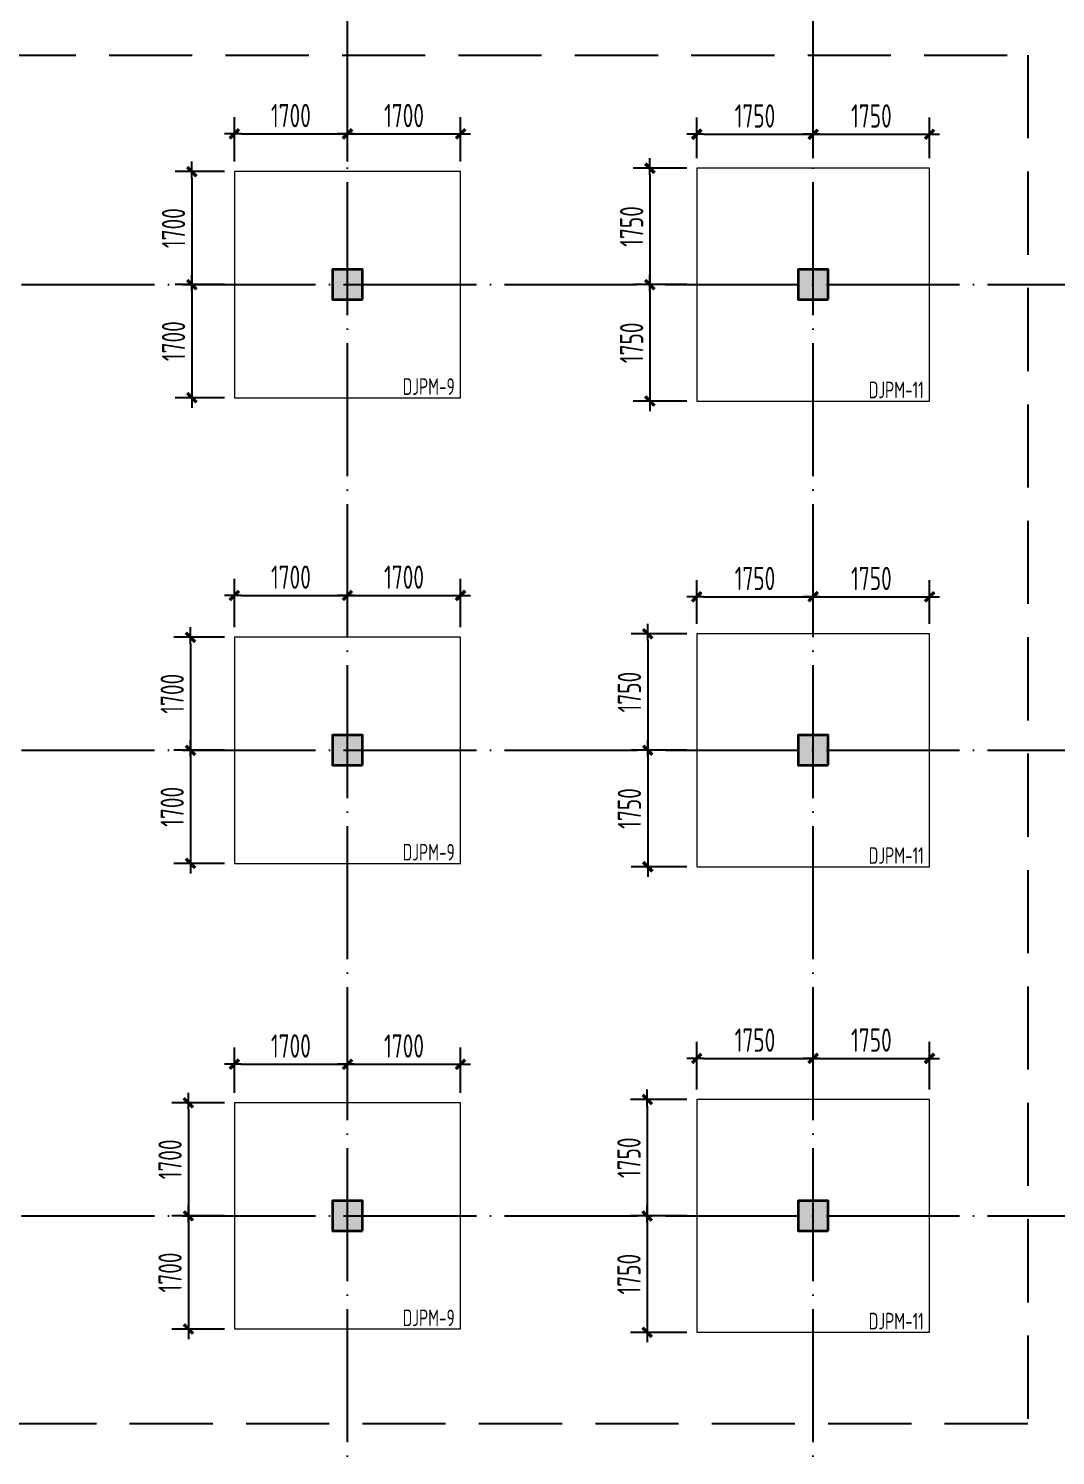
# Model space of a CAD drawing. Extents: x 8243024 to 8945023, y 669070 to 951310.
# Drawn here: x 8362749 to 8378185, y 724098 to 745549 of the extents above; entities that cross this region are included whole.
import ezdxf
from ezdxf.enums import TextEntityAlignment as Align

# ---------------------------------------------------------------- set-up
doc = ezdxf.new("R2010")
doc.units = 0
doc.header["$LTSCALE"] = 1000
doc.linetypes.add('DASH', pattern=[0.35, 0.25, -0.1])
doc.linetypes.add('DOTE', pattern=[2.42, 2, -0.2, 0.02, -0.2])
doc.layers.get('0').update_dxf_attribs({"linetype": 'CONTINUOUS'})
doc.layers.get('Defpoints').update_dxf_attribs({"linetype": 'CONTINUOUS'})
for name, color, linetype, lineweight in [('1505', 2, 'CONTINUOUS', 18), ('1526', 7, 'CONTINUOUS', 18), ('柱', 2, 'CONTINUOUS', 35)]:
    doc.layers.add(name, color=color, linetype=linetype, lineweight=lineweight)
for name, color, linetype in [('DIM', 3, 'CONTINUOUS'), ('DOTE', 1, 'DOTE'), ('柱涂实', 54, 'CONTINUOUS')]:
    doc.layers.add(name, color=color, linetype=linetype)
doc.styles.add('PkpmHz', font='Pkpmeng', dxfattribs={"width": 0.7, "bigfont": 'hztxt'})
doc.styles.add('TSSD_Dimension', font='Tssdeng.shx', dxfattribs={"width": 0.7, "bigfont": 'tssdchn.shx'})
doc.dimstyles.new('TSSD_100_100$0', dxfattribs={"dimtxt": 350, "dimasz": 100, "dimexe": 250, "dimexo": 150, "dimgap": 100, "dimtad": 1, "dimdec": 0, "dimzin": 0, "dimdsep": 46, "dimtxsty": 'TSSD_Dimension', "dimblk": '_TSDBK', "dimblk1": '_TSDBK', "dimblk2": '_TSDBK', "dimsah": 1, "dimcen": 0, "dimclrt": 7, "dimadec": 0, "dimazin": 0, "dimtfac": 1, "dimtdec": 0, "dimtix": 1, "dimtmove": 2, "dimatfit": 3, "dimldrblk": '_TSDBK', "dimfxl": 0, "dimtolj": 1, "dimtzin": 0, "dimarcsym": 0})

# ---------------------------------------------------------------- blocks, each defined once
blk = doc.blocks.new('_TSDBK')
blk.add_line((-1, 0), (1.5, 0))
at = {"const_width": 0.5}
blk.add_lwpolyline([(-0.7, -0.7), (0.7, 0.7)], dxfattribs=at)
blk = doc.blocks.new('*D3334')
at = {"layer": 'Defpoints', "color": 0}
for p in [(8365843, 743399), (8365204, 741699), (8365843, 741699)]:
    blk.add_point(p, dxfattribs=at)
at = {"layer": 'DIM', "color": 0, "lineweight": -2}
for p, q in [((8365693, 743399), (8364954, 743399)), ((8365204, 743299), (8365204, 741799)), ((8365693, 741699), (8364954, 741699))]:
    blk.add_line(p, q, dxfattribs=at)
at = {"layer": 'DIM', "color": 0, "lineweight": -2, "xscale": 100, "yscale": 100, "zscale": 100}
for p, rotation in [((8365204, 743399), 90), ((8365204, 741699), 270)]:
    blk.add_blockref('_TSDBK', p, dxfattribs=dict(at, rotation=rotation))
at = {"layer": 'DIM', "color": 7, "insert": (8364929, 742549), "char_height": 350, "attachment_point": 5, "rotation": 90, "style": 'TSSD_Dimension'}
blk.add_mtext('\\A1;1700', dxfattribs=at)
blk = doc.blocks.new('*D3335')
at = {"layer": 'Defpoints', "color": 0}
for p in [(8365843, 741699), (8365204, 739999), (8365843, 739999)]:
    blk.add_point(p, dxfattribs=at)
at = {"layer": 'DIM', "color": 0, "lineweight": -2}
for p, q in [((8365693, 741699), (8364954, 741699)), ((8365204, 741599), (8365204, 740099)), ((8365693, 739999), (8364954, 739999))]:
    blk.add_line(p, q, dxfattribs=at)
at = {"layer": 'DIM', "color": 0, "lineweight": -2, "xscale": 100, "yscale": 100, "zscale": 100}
for p, rotation in [((8365204, 741699), 90), ((8365204, 739999), 270)]:
    blk.add_blockref('_TSDBK', p, dxfattribs=dict(at, rotation=rotation))
at = {"layer": 'DIM', "color": 7, "insert": (8364929, 740849), "char_height": 350, "attachment_point": 5, "rotation": 90, "style": 'TSSD_Dimension'}
blk.add_mtext('\\A1;1700', dxfattribs=at)
blk = doc.blocks.new('*D3336')
at = {"layer": 'Defpoints', "color": 0}
for p in [(8367543, 743966), (8365843, 743399), (8367543, 743399)]:
    blk.add_point(p, dxfattribs=at)
at = {"layer": 'DIM', "color": 0, "lineweight": -2}
for p, q in [((8365843, 743549), (8365843, 744216)), ((8367543, 743549), (8367543, 744216)), ((8365943, 743966), (8367443, 743966))]:
    blk.add_line(p, q, dxfattribs=at)
at = {"layer": 'DIM', "color": 0, "lineweight": -2, "xscale": 100, "yscale": 100, "zscale": 100, "rotation": 180}
blk.add_blockref('_TSDBK', (8365843, 743966), dxfattribs=at)
at = {"layer": 'DIM', "color": 0, "lineweight": -2, "xscale": 100, "yscale": 100, "zscale": 100}
blk.add_blockref('_TSDBK', (8367543, 743966), dxfattribs=at)
at = {"layer": 'DIM', "color": 7, "insert": (8366693, 744241), "char_height": 350, "attachment_point": 5, "style": 'TSSD_Dimension'}
blk.add_mtext('\\A1;1700', dxfattribs=at)
blk = doc.blocks.new('*D3337')
at = {"layer": 'Defpoints', "color": 0}
for p in [(8369243, 743966), (8367543, 743399), (8369243, 743399)]:
    blk.add_point(p, dxfattribs=at)
at = {"layer": 'DIM', "color": 0, "lineweight": -2}
for p, q in [((8367543, 743549), (8367543, 744216)), ((8369243, 743549), (8369243, 744216)), ((8367643, 743966), (8369143, 743966))]:
    blk.add_line(p, q, dxfattribs=at)
at = {"layer": 'DIM', "color": 0, "lineweight": -2, "xscale": 100, "yscale": 100, "zscale": 100, "rotation": 180}
blk.add_blockref('_TSDBK', (8367543, 743966), dxfattribs=at)
at = {"layer": 'DIM', "color": 0, "lineweight": -2, "xscale": 100, "yscale": 100, "zscale": 100}
blk.add_blockref('_TSDBK', (8369243, 743966), dxfattribs=at)
at = {"layer": 'DIM', "color": 7, "insert": (8368393, 744241), "char_height": 350, "attachment_point": 5, "style": 'TSSD_Dimension'}
blk.add_mtext('\\A1;1700', dxfattribs=at)
blk = doc.blocks.new('*D3338')
at = {"layer": 'Defpoints', "color": 0}
for p in [(8372793, 743449), (8372089, 741699), (8372793, 741699)]:
    blk.add_point(p, dxfattribs=at)
at = {"layer": 'DIM', "color": 0, "lineweight": -2}
for p, q in [((8372643, 743449), (8371839, 743449)), ((8372089, 743349), (8372089, 741799)), ((8372643, 741699), (8371839, 741699))]:
    blk.add_line(p, q, dxfattribs=at)
at = {"layer": 'DIM', "color": 0, "lineweight": -2, "xscale": 100, "yscale": 100, "zscale": 100}
for p, rotation in [((8372089, 743449), 90), ((8372089, 741699), 270)]:
    blk.add_blockref('_TSDBK', p, dxfattribs=dict(at, rotation=rotation))
at = {"layer": 'DIM', "color": 7, "insert": (8371814, 742574), "char_height": 350, "attachment_point": 5, "rotation": 90, "style": 'TSSD_Dimension'}
blk.add_mtext('\\A1;1750', dxfattribs=at)
blk = doc.blocks.new('*D3339')
at = {"layer": 'Defpoints', "color": 0}
for p in [(8372793, 741699), (8372089, 739949), (8372793, 739949)]:
    blk.add_point(p, dxfattribs=at)
at = {"layer": 'DIM', "color": 0, "lineweight": -2}
for p, q in [((8372643, 741699), (8371839, 741699)), ((8372089, 741599), (8372089, 740049)), ((8372643, 739949), (8371839, 739949))]:
    blk.add_line(p, q, dxfattribs=at)
at = {"layer": 'DIM', "color": 0, "lineweight": -2, "xscale": 100, "yscale": 100, "zscale": 100}
for p, rotation in [((8372089, 741699), 90), ((8372089, 739949), 270)]:
    blk.add_blockref('_TSDBK', p, dxfattribs=dict(at, rotation=rotation))
at = {"layer": 'DIM', "color": 7, "insert": (8371814, 740824), "char_height": 350, "attachment_point": 5, "rotation": 90, "style": 'TSSD_Dimension'}
blk.add_mtext('\\A1;1750', dxfattribs=at)
blk = doc.blocks.new('*D3340')
at = {"layer": 'Defpoints', "color": 0}
for p in [(8374543, 743960), (8372793, 743449), (8374543, 743449)]:
    blk.add_point(p, dxfattribs=at)
at = {"layer": 'DIM', "color": 0, "lineweight": -2}
for p, q in [((8372793, 743599), (8372793, 744210)), ((8374543, 743599), (8374543, 744210)), ((8372893, 743960), (8374443, 743960))]:
    blk.add_line(p, q, dxfattribs=at)
at = {"layer": 'DIM', "color": 0, "lineweight": -2, "xscale": 100, "yscale": 100, "zscale": 100, "rotation": 180}
blk.add_blockref('_TSDBK', (8372793, 743960), dxfattribs=at)
at = {"layer": 'DIM', "color": 0, "lineweight": -2, "xscale": 100, "yscale": 100, "zscale": 100}
blk.add_blockref('_TSDBK', (8374543, 743960), dxfattribs=at)
at = {"layer": 'DIM', "color": 7, "insert": (8373668, 744235), "char_height": 350, "attachment_point": 5, "style": 'TSSD_Dimension'}
blk.add_mtext('\\A1;1750', dxfattribs=at)
blk = doc.blocks.new('*D3341')
at = {"layer": 'Defpoints', "color": 0}
for p in [(8376293, 743960), (8374543, 743449), (8376293, 743449)]:
    blk.add_point(p, dxfattribs=at)
at = {"layer": 'DIM', "color": 0, "lineweight": -2}
for p, q in [((8374543, 743599), (8374543, 744210)), ((8376293, 743599), (8376293, 744210)), ((8374643, 743960), (8376193, 743960))]:
    blk.add_line(p, q, dxfattribs=at)
at = {"layer": 'DIM', "color": 0, "lineweight": -2, "xscale": 100, "yscale": 100, "zscale": 100, "rotation": 180}
blk.add_blockref('_TSDBK', (8374543, 743960), dxfattribs=at)
at = {"layer": 'DIM', "color": 0, "lineweight": -2, "xscale": 100, "yscale": 100, "zscale": 100}
blk.add_blockref('_TSDBK', (8376293, 743960), dxfattribs=at)
at = {"layer": 'DIM', "color": 7, "insert": (8375418, 744235), "char_height": 350, "attachment_point": 5, "style": 'TSSD_Dimension'}
blk.add_mtext('\\A1;1750', dxfattribs=at)
blk = doc.blocks.new('*D3390')
at = {"layer": 'Defpoints', "color": 0}
for p in [(8365843, 736399), (8365184, 734699), (8365843, 734699)]:
    blk.add_point(p, dxfattribs=at)
at = {"layer": 'DIM', "color": 0, "lineweight": -2}
for p, q in [((8365693, 736399), (8364934, 736399)), ((8365184, 736299), (8365184, 734799)), ((8365693, 734699), (8364934, 734699))]:
    blk.add_line(p, q, dxfattribs=at)
at = {"layer": 'DIM', "color": 0, "lineweight": -2, "xscale": 100, "yscale": 100, "zscale": 100}
for p, rotation in [((8365184, 736399), 90), ((8365184, 734699), 270)]:
    blk.add_blockref('_TSDBK', p, dxfattribs=dict(at, rotation=rotation))
at = {"layer": 'DIM', "color": 7, "insert": (8364909, 735549), "char_height": 350, "attachment_point": 5, "rotation": 90, "style": 'TSSD_Dimension'}
blk.add_mtext('\\A1;1700', dxfattribs=at)
blk = doc.blocks.new('*D3391')
at = {"layer": 'Defpoints', "color": 0}
for p in [(8365843, 734699), (8365184, 732999), (8365843, 732999)]:
    blk.add_point(p, dxfattribs=at)
at = {"layer": 'DIM', "color": 0, "lineweight": -2}
for p, q in [((8365693, 734699), (8364934, 734699)), ((8365184, 734599), (8365184, 733099)), ((8365693, 732999), (8364934, 732999))]:
    blk.add_line(p, q, dxfattribs=at)
at = {"layer": 'DIM', "color": 0, "lineweight": -2, "xscale": 100, "yscale": 100, "zscale": 100}
for p, rotation in [((8365184, 734699), 90), ((8365184, 732999), 270)]:
    blk.add_blockref('_TSDBK', p, dxfattribs=dict(at, rotation=rotation))
at = {"layer": 'DIM', "color": 7, "insert": (8364909, 733849), "char_height": 350, "attachment_point": 5, "rotation": 90, "style": 'TSSD_Dimension'}
blk.add_mtext('\\A1;1700', dxfattribs=at)
blk = doc.blocks.new('*D3392')
at = {"layer": 'Defpoints', "color": 0}
for p in [(8367543, 737027), (8365843, 736399), (8367543, 736399)]:
    blk.add_point(p, dxfattribs=at)
at = {"layer": 'DIM', "color": 0, "lineweight": -2}
for p, q in [((8365843, 736549), (8365843, 737277)), ((8367543, 736549), (8367543, 737277)), ((8365943, 737027), (8367443, 737027))]:
    blk.add_line(p, q, dxfattribs=at)
at = {"layer": 'DIM', "color": 0, "lineweight": -2, "xscale": 100, "yscale": 100, "zscale": 100, "rotation": 180}
blk.add_blockref('_TSDBK', (8365843, 737027), dxfattribs=at)
at = {"layer": 'DIM', "color": 0, "lineweight": -2, "xscale": 100, "yscale": 100, "zscale": 100}
blk.add_blockref('_TSDBK', (8367543, 737027), dxfattribs=at)
at = {"layer": 'DIM', "color": 7, "insert": (8366693, 737302), "char_height": 350, "attachment_point": 5, "style": 'TSSD_Dimension'}
blk.add_mtext('\\A1;1700', dxfattribs=at)
blk = doc.blocks.new('*D3393')
at = {"layer": 'Defpoints', "color": 0}
for p in [(8369243, 737027), (8367543, 736399), (8369243, 736399)]:
    blk.add_point(p, dxfattribs=at)
at = {"layer": 'DIM', "color": 0, "lineweight": -2}
for p, q in [((8367543, 736549), (8367543, 737277)), ((8369243, 736549), (8369243, 737277)), ((8367643, 737027), (8369143, 737027))]:
    blk.add_line(p, q, dxfattribs=at)
at = {"layer": 'DIM', "color": 0, "lineweight": -2, "xscale": 100, "yscale": 100, "zscale": 100, "rotation": 180}
blk.add_blockref('_TSDBK', (8367543, 737027), dxfattribs=at)
at = {"layer": 'DIM', "color": 0, "lineweight": -2, "xscale": 100, "yscale": 100, "zscale": 100}
blk.add_blockref('_TSDBK', (8369243, 737027), dxfattribs=at)
at = {"layer": 'DIM', "color": 7, "insert": (8368393, 737302), "char_height": 350, "attachment_point": 5, "style": 'TSSD_Dimension'}
blk.add_mtext('\\A1;1700', dxfattribs=at)
blk = doc.blocks.new('*D3394')
at = {"layer": 'Defpoints', "color": 0}
for p in [(8372793, 736449), (8372056, 734699), (8372793, 734699)]:
    blk.add_point(p, dxfattribs=at)
at = {"layer": 'DIM', "color": 0, "lineweight": -2}
for p, q in [((8372643, 736449), (8371806, 736449)), ((8372056, 736349), (8372056, 734799)), ((8372643, 734699), (8371806, 734699))]:
    blk.add_line(p, q, dxfattribs=at)
at = {"layer": 'DIM', "color": 0, "lineweight": -2, "xscale": 100, "yscale": 100, "zscale": 100}
for p, rotation in [((8372056, 736449), 90), ((8372056, 734699), 270)]:
    blk.add_blockref('_TSDBK', p, dxfattribs=dict(at, rotation=rotation))
at = {"layer": 'DIM', "color": 7, "insert": (8371781, 735574), "char_height": 350, "attachment_point": 5, "rotation": 90, "style": 'TSSD_Dimension'}
blk.add_mtext('\\A1;1750', dxfattribs=at)
blk = doc.blocks.new('*D3395')
at = {"layer": 'Defpoints', "color": 0}
for p in [(8372793, 734699), (8372056, 732949), (8372793, 732949)]:
    blk.add_point(p, dxfattribs=at)
at = {"layer": 'DIM', "color": 0, "lineweight": -2}
for p, q in [((8372643, 734699), (8371806, 734699)), ((8372056, 734599), (8372056, 733049)), ((8372643, 732949), (8371806, 732949))]:
    blk.add_line(p, q, dxfattribs=at)
at = {"layer": 'DIM', "color": 0, "lineweight": -2, "xscale": 100, "yscale": 100, "zscale": 100}
for p, rotation in [((8372056, 734699), 90), ((8372056, 732949), 270)]:
    blk.add_blockref('_TSDBK', p, dxfattribs=dict(at, rotation=rotation))
at = {"layer": 'DIM', "color": 7, "insert": (8371781, 733824), "char_height": 350, "attachment_point": 5, "rotation": 90, "style": 'TSSD_Dimension'}
blk.add_mtext('\\A1;1750', dxfattribs=at)
blk = doc.blocks.new('*D3396')
at = {"layer": 'Defpoints', "color": 0}
for p in [(8374543, 737007), (8372793, 736449), (8374543, 736449)]:
    blk.add_point(p, dxfattribs=at)
at = {"layer": 'DIM', "color": 0, "lineweight": -2}
for p, q in [((8372793, 736599), (8372793, 737257)), ((8374543, 736599), (8374543, 737257)), ((8372893, 737007), (8374443, 737007))]:
    blk.add_line(p, q, dxfattribs=at)
at = {"layer": 'DIM', "color": 0, "lineweight": -2, "xscale": 100, "yscale": 100, "zscale": 100, "rotation": 180}
blk.add_blockref('_TSDBK', (8372793, 737007), dxfattribs=at)
at = {"layer": 'DIM', "color": 0, "lineweight": -2, "xscale": 100, "yscale": 100, "zscale": 100}
blk.add_blockref('_TSDBK', (8374543, 737007), dxfattribs=at)
at = {"layer": 'DIM', "color": 7, "insert": (8373668, 737282), "char_height": 350, "attachment_point": 5, "style": 'TSSD_Dimension'}
blk.add_mtext('\\A1;1750', dxfattribs=at)
blk = doc.blocks.new('*D3397')
at = {"layer": 'Defpoints', "color": 0}
for p in [(8376293, 737007), (8374543, 736449), (8376293, 736449)]:
    blk.add_point(p, dxfattribs=at)
at = {"layer": 'DIM', "color": 0, "lineweight": -2}
for p, q in [((8374543, 736599), (8374543, 737257)), ((8376293, 736599), (8376293, 737257)), ((8374643, 737007), (8376193, 737007))]:
    blk.add_line(p, q, dxfattribs=at)
at = {"layer": 'DIM', "color": 0, "lineweight": -2, "xscale": 100, "yscale": 100, "zscale": 100, "rotation": 180}
blk.add_blockref('_TSDBK', (8374543, 737007), dxfattribs=at)
at = {"layer": 'DIM', "color": 0, "lineweight": -2, "xscale": 100, "yscale": 100, "zscale": 100}
blk.add_blockref('_TSDBK', (8376293, 737007), dxfattribs=at)
at = {"layer": 'DIM', "color": 7, "insert": (8375418, 737282), "char_height": 350, "attachment_point": 5, "style": 'TSSD_Dimension'}
blk.add_mtext('\\A1;1750', dxfattribs=at)
blk = doc.blocks.new('*D3450')
at = {"layer": 'Defpoints', "color": 0}
for p in [(8365843, 729399), (8365152, 727699), (8365843, 727699)]:
    blk.add_point(p, dxfattribs=at)
at = {"layer": 'DIM', "color": 0, "lineweight": -2}
for p, q in [((8365693, 729399), (8364902, 729399)), ((8365152, 729299), (8365152, 727799)), ((8365693, 727699), (8364902, 727699))]:
    blk.add_line(p, q, dxfattribs=at)
at = {"layer": 'DIM', "color": 0, "lineweight": -2, "xscale": 100, "yscale": 100, "zscale": 100}
for p, rotation in [((8365152, 729399), 90), ((8365152, 727699), 270)]:
    blk.add_blockref('_TSDBK', p, dxfattribs=dict(at, rotation=rotation))
at = {"layer": 'DIM', "color": 7, "insert": (8364877, 728549), "char_height": 350, "attachment_point": 5, "rotation": 90, "style": 'TSSD_Dimension'}
blk.add_mtext('\\A1;1700', dxfattribs=at)
blk = doc.blocks.new('*D3451')
at = {"layer": 'Defpoints', "color": 0}
for p in [(8365843, 727699), (8365152, 725999), (8365843, 725999)]:
    blk.add_point(p, dxfattribs=at)
at = {"layer": 'DIM', "color": 0, "lineweight": -2}
for p, q in [((8365693, 727699), (8364902, 727699)), ((8365152, 727599), (8365152, 726099)), ((8365693, 725999), (8364902, 725999))]:
    blk.add_line(p, q, dxfattribs=at)
at = {"layer": 'DIM', "color": 0, "lineweight": -2, "xscale": 100, "yscale": 100, "zscale": 100}
for p, rotation in [((8365152, 727699), 90), ((8365152, 725999), 270)]:
    blk.add_blockref('_TSDBK', p, dxfattribs=dict(at, rotation=rotation))
at = {"layer": 'DIM', "color": 7, "insert": (8364877, 726849), "char_height": 350, "attachment_point": 5, "rotation": 90, "style": 'TSSD_Dimension'}
blk.add_mtext('\\A1;1700', dxfattribs=at)
blk = doc.blocks.new('*D3452')
at = {"layer": 'Defpoints', "color": 0}
for p in [(8367543, 729979), (8365843, 729399), (8367543, 729399)]:
    blk.add_point(p, dxfattribs=at)
at = {"layer": 'DIM', "color": 0, "lineweight": -2}
for p, q in [((8365843, 729549), (8365843, 730229)), ((8367543, 729549), (8367543, 730229)), ((8365943, 729979), (8367443, 729979))]:
    blk.add_line(p, q, dxfattribs=at)
at = {"layer": 'DIM', "color": 0, "lineweight": -2, "xscale": 100, "yscale": 100, "zscale": 100, "rotation": 180}
blk.add_blockref('_TSDBK', (8365843, 729979), dxfattribs=at)
at = {"layer": 'DIM', "color": 0, "lineweight": -2, "xscale": 100, "yscale": 100, "zscale": 100}
blk.add_blockref('_TSDBK', (8367543, 729979), dxfattribs=at)
at = {"layer": 'DIM', "color": 7, "insert": (8366693, 730254), "char_height": 350, "attachment_point": 5, "style": 'TSSD_Dimension'}
blk.add_mtext('\\A1;1700', dxfattribs=at)
blk = doc.blocks.new('*D3453')
at = {"layer": 'Defpoints', "color": 0}
for p in [(8369243, 729979), (8367543, 729399), (8369243, 729399)]:
    blk.add_point(p, dxfattribs=at)
at = {"layer": 'DIM', "color": 0, "lineweight": -2}
for p, q in [((8367543, 729549), (8367543, 730229)), ((8369243, 729549), (8369243, 730229)), ((8367643, 729979), (8369143, 729979))]:
    blk.add_line(p, q, dxfattribs=at)
at = {"layer": 'DIM', "color": 0, "lineweight": -2, "xscale": 100, "yscale": 100, "zscale": 100, "rotation": 180}
blk.add_blockref('_TSDBK', (8367543, 729979), dxfattribs=at)
at = {"layer": 'DIM', "color": 0, "lineweight": -2, "xscale": 100, "yscale": 100, "zscale": 100}
blk.add_blockref('_TSDBK', (8369243, 729979), dxfattribs=at)
at = {"layer": 'DIM', "color": 7, "insert": (8368393, 730254), "char_height": 350, "attachment_point": 5, "style": 'TSSD_Dimension'}
blk.add_mtext('\\A1;1700', dxfattribs=at)
blk = doc.blocks.new('*D3454')
at = {"layer": 'Defpoints', "color": 0}
for p in [(8372793, 729449), (8372049, 727699), (8372793, 727699)]:
    blk.add_point(p, dxfattribs=at)
at = {"layer": 'DIM', "color": 0, "lineweight": -2}
for p, q in [((8372643, 729449), (8371799, 729449)), ((8372049, 729349), (8372049, 727799)), ((8372643, 727699), (8371799, 727699))]:
    blk.add_line(p, q, dxfattribs=at)
at = {"layer": 'DIM', "color": 0, "lineweight": -2, "xscale": 100, "yscale": 100, "zscale": 100}
for p, rotation in [((8372049, 729449), 90), ((8372049, 727699), 270)]:
    blk.add_blockref('_TSDBK', p, dxfattribs=dict(at, rotation=rotation))
at = {"layer": 'DIM', "color": 7, "insert": (8371774, 728574), "char_height": 350, "attachment_point": 5, "rotation": 90, "style": 'TSSD_Dimension'}
blk.add_mtext('\\A1;1750', dxfattribs=at)
blk = doc.blocks.new('*D3455')
at = {"layer": 'Defpoints', "color": 0}
for p in [(8372793, 727699), (8372049, 725949), (8372793, 725949)]:
    blk.add_point(p, dxfattribs=at)
at = {"layer": 'DIM', "color": 0, "lineweight": -2}
for p, q in [((8372643, 727699), (8371799, 727699)), ((8372049, 727599), (8372049, 726049)), ((8372643, 725949), (8371799, 725949))]:
    blk.add_line(p, q, dxfattribs=at)
at = {"layer": 'DIM', "color": 0, "lineweight": -2, "xscale": 100, "yscale": 100, "zscale": 100}
for p, rotation in [((8372049, 727699), 90), ((8372049, 725949), 270)]:
    blk.add_blockref('_TSDBK', p, dxfattribs=dict(at, rotation=rotation))
at = {"layer": 'DIM', "color": 7, "insert": (8371774, 726824), "char_height": 350, "attachment_point": 5, "rotation": 90, "style": 'TSSD_Dimension'}
blk.add_mtext('\\A1;1750', dxfattribs=at)
blk = doc.blocks.new('*D3456')
at = {"layer": 'Defpoints', "color": 0}
for p in [(8374543, 730067), (8372793, 729449), (8374543, 729449)]:
    blk.add_point(p, dxfattribs=at)
at = {"layer": 'DIM', "color": 0, "lineweight": -2}
for p, q in [((8372793, 729599), (8372793, 730317)), ((8374543, 729599), (8374543, 730317)), ((8372893, 730067), (8374443, 730067))]:
    blk.add_line(p, q, dxfattribs=at)
at = {"layer": 'DIM', "color": 0, "lineweight": -2, "xscale": 100, "yscale": 100, "zscale": 100, "rotation": 180}
blk.add_blockref('_TSDBK', (8372793, 730067), dxfattribs=at)
at = {"layer": 'DIM', "color": 0, "lineweight": -2, "xscale": 100, "yscale": 100, "zscale": 100}
blk.add_blockref('_TSDBK', (8374543, 730067), dxfattribs=at)
at = {"layer": 'DIM', "color": 7, "insert": (8373668, 730342), "char_height": 350, "attachment_point": 5, "style": 'TSSD_Dimension'}
blk.add_mtext('\\A1;1750', dxfattribs=at)
blk = doc.blocks.new('*D3457')
at = {"layer": 'Defpoints', "color": 0}
for p in [(8376293, 730067), (8374543, 729449), (8376293, 729449)]:
    blk.add_point(p, dxfattribs=at)
at = {"layer": 'DIM', "color": 0, "lineweight": -2}
for p, q in [((8374543, 729599), (8374543, 730317)), ((8376293, 729599), (8376293, 730317)), ((8374643, 730067), (8376193, 730067))]:
    blk.add_line(p, q, dxfattribs=at)
at = {"layer": 'DIM', "color": 0, "lineweight": -2, "xscale": 100, "yscale": 100, "zscale": 100, "rotation": 180}
blk.add_blockref('_TSDBK', (8374543, 730067), dxfattribs=at)
at = {"layer": 'DIM', "color": 0, "lineweight": -2, "xscale": 100, "yscale": 100, "zscale": 100}
blk.add_blockref('_TSDBK', (8376293, 730067), dxfattribs=at)
at = {"layer": 'DIM', "color": 7, "insert": (8375418, 730342), "char_height": 350, "attachment_point": 5, "style": 'TSSD_Dimension'}
blk.add_mtext('\\A1;1750', dxfattribs=at)

msp = doc.modelspace()

# ---------------------------------------------------------------- hatches: boundary and pattern name
at = {"layer": '柱涂实'}
for points in [[(8367767.7, 741474.4), (8367767.7, 741924.4), (8367317.7, 741924.4), (8367317.7, 741474.4)], [(8374767.7, 741474.4), (8374767.7, 741924.4), (8374317.7, 741924.4), (8374317.7, 741474.4)], [(8367767.7, 734474.4), (8367767.7, 734924.4), (8367317.7, 734924.4), (8367317.7, 734474.4)], [(8374767.7, 734474.4), (8374767.7, 734924.4), (8374317.7, 734924.4), (8374317.7, 734474.4)], [(8367767.7, 727474.4), (8367767.7, 727924.4), (8367317.7, 727924.4), (8367317.7, 727474.4)], [(8374767.7, 727474.4), (8374767.7, 727924.4), (8374317.7, 727924.4), (8374317.7, 727474.4)]]:
    msp.add_hatch(color=256, dxfattribs=at).paths.add_polyline_path(points)

# ---------------------------------------------------------------- linework, layer by layer
at = {"linetype": 'DASH', "ltscale": 5}
msp.add_lwpolyline([(8328961.3, 745149.2), (8377769.1, 745149.2), (8377769.1, 724573.8), (8328961.3, 724573.8)], close=True, dxfattribs=at)
at = {"layer": '1505'}
for points in [[(8365842.7, 739999.4), (8369242.7, 739999.4), (8369242.7, 743399.4), (8365842.7, 743399.4)], [(8372792.7, 739949.4), (8376292.7, 739949.4), (8376292.7, 743449.4), (8372792.7, 743449.4)], [(8372792.7, 732949.4), (8376292.7, 732949.4), (8376292.7, 736449.4), (8372792.7, 736449.4)], [(8365842.7, 732999.4), (8369242.7, 732999.4), (8369242.7, 736399.4), (8365842.7, 736399.4)], [(8365842.7, 725999.4), (8369242.7, 725999.4), (8369242.7, 729399.4), (8365842.7, 729399.4)], [(8372792.7, 725949.4), (8376292.7, 725949.4), (8376292.7, 729449.4), (8372792.7, 729449.4)]]:
    msp.add_lwpolyline(points, close=True, dxfattribs=at)
at = {"layer": 'DOTE'}
for p, q in [((8367542.7, 712199.4), (8367542.7, 757199.4)), ((8374542.7, 712199.4), (8374542.7, 757199.4)), ((8253742.7, 741699.4), (8383042.7, 741699.4)), ((8253742.7, 734699.4), (8383042.7, 734699.4)), ((8253742.7, 727699.4), (8383042.7, 727699.4))]:
    msp.add_line(p, q, dxfattribs=at)
at = {"layer": '柱'}
for points in [[(8367767.7, 741474.4), (8367767.7, 741924.4), (8367317.7, 741924.4), (8367317.7, 741474.4)], [(8374767.7, 741474.4), (8374767.7, 741924.4), (8374317.7, 741924.4), (8374317.7, 741474.4)], [(8367767.7, 734474.4), (8367767.7, 734924.4), (8367317.7, 734924.4), (8367317.7, 734474.4)], [(8374767.7, 734474.4), (8374767.7, 734924.4), (8374317.7, 734924.4), (8374317.7, 734474.4)], [(8367767.7, 727474.4), (8367767.7, 727924.4), (8367317.7, 727924.4), (8367317.7, 727474.4)], [(8374767.7, 727474.4), (8374767.7, 727924.4), (8374317.7, 727924.4), (8374317.7, 727474.4)]]:
    msp.add_lwpolyline(points, close=True, dxfattribs=at)
at = {"layer": '柱涂实', "linetype": 'Continuous'}
for points in [[(8367767.7, 741474.4), (8367767.7, 741924.4), (8367317.7, 741924.4), (8367317.7, 741474.4)], [(8374767.7, 741474.4), (8374767.7, 741924.4), (8374317.7, 741924.4), (8374317.7, 741474.4)], [(8367767.7, 734474.4), (8367767.7, 734924.4), (8367317.7, 734924.4), (8367317.7, 734474.4)], [(8374767.7, 734474.4), (8374767.7, 734924.4), (8374317.7, 734924.4), (8374317.7, 734474.4)], [(8367767.7, 727474.4), (8367767.7, 727924.4), (8367317.7, 727924.4), (8367317.7, 727474.4)], [(8374767.7, 727474.4), (8374767.7, 727924.4), (8374317.7, 727924.4), (8374317.7, 727474.4)]]:
    msp.add_lwpolyline(points, close=True, dxfattribs=at)

# ---------------------------------------------------------------- texts
at = {"layer": '1526', "style": 'PkpmHz', "width": 0.7}
for s, p in [('DJPM-9', (8369155.2, 740042.4)), ('DJPM-11', (8376205.2, 739992.4)), ('DJPM-9', (8369155.2, 733042.4)), ('DJPM-11', (8376205.2, 732992.4)), ('DJPM-9', (8369155.2, 726042.4)), ('DJPM-11', (8376205.2, 725992.4))]:
    msp.add_text(s, height=250, dxfattribs=at).set_placement(p, align=Align.RIGHT)

# ---------------------------------------------------------------- dimensions: what is measured, and where the dimension line sits
at = {"layer": 'DIM'}
for base, p1, p2, picture, middle in [((8367542.7, 743966), (8365842.7, 743399.4), (8367542.7, 743399.4), '*D3336', (8366692.7, 744241)), ((8369242.7, 743966), (8367542.7, 743399.4), (8369242.7, 743399.4), '*D3337', (8368392.7, 744241)), ((8374542.7, 743960.3), (8372792.7, 743449.4), (8374542.7, 743449.4), '*D3340', (8373667.7, 744235.3)), ((8376292.7, 743960.3), (8374542.7, 743449.4), (8376292.7, 743449.4), '*D3341', (8375417.7, 744235.3)), ((8367542.7, 737026.8), (8365842.7, 736399.4), (8367542.7, 736399.4), '*D3392', (8366692.7, 737301.8)), ((8369242.7, 737026.8), (8367542.7, 736399.4), (8369242.7, 736399.4), '*D3393', (8368392.7, 737301.8)), ((8374542.7, 737007.2), (8372792.7, 736449.4), (8374542.7, 736449.4), '*D3396', (8373667.7, 737282.2)), ((8376292.7, 737007.2), (8374542.7, 736449.4), (8376292.7, 736449.4), '*D3397', (8375417.7, 737282.2)), ((8367542.7, 729978.7), (8365842.7, 729399.4), (8367542.7, 729399.4), '*D3452', (8366692.7, 730253.7)), ((8369242.7, 729978.7), (8367542.7, 729399.4), (8369242.7, 729399.4), '*D3453', (8368392.7, 730253.7)), ((8374542.7, 730067.4), (8372792.7, 729449.4), (8374542.7, 729449.4), '*D3456', (8373667.7, 730342.4)), ((8376292.7, 730067.4), (8374542.7, 729449.4), (8376292.7, 729449.4), '*D3457', (8375417.7, 730342.4))]:
    dim = msp.add_linear_dim(base=base, p1=p1, p2=p2, dimstyle='TSSD_100_100$0', dxfattribs=at)
    dim.commit()
    dim.dimension.update_dxf_attribs({"geometry": picture, "text_midpoint": middle})
for base, p1, p2, picture, middle in [((8365203.9, 741699.4), (8365842.7, 743399.4), (8365842.7, 741699.4), '*D3334', (8364928.9, 742549.4)), ((8372088.6, 741699.4), (8372792.7, 743449.4), (8372792.7, 741699.4), '*D3338', (8371813.6, 742574.4)), ((8365203.9, 739999.4), (8365842.7, 741699.4), (8365842.7, 739999.4), '*D3335', (8364928.9, 740849.4)), ((8372088.6, 739949.4), (8372792.7, 741699.4), (8372792.7, 739949.4), '*D3339', (8371813.6, 740824.4)), ((8365184.4, 734699.4), (8365842.7, 736399.4), (8365842.7, 734699.4), '*D3390', (8364909.4, 735549.4)), ((8372056, 734699.4), (8372792.7, 736449.4), (8372792.7, 734699.4), '*D3394', (8371781, 735574.4)), ((8365184.4, 732999.4), (8365842.7, 734699.4), (8365842.7, 732999.4), '*D3391', (8364909.4, 733849.4)), ((8372056, 732949.4), (8372792.7, 734699.4), (8372792.7, 732949.4), '*D3395', (8371781, 733824.4)), ((8365151.5, 727699.4), (8365842.7, 729399.4), (8365842.7, 727699.4), '*D3450', (8364876.5, 728549.4)), ((8372048.7, 727699.4), (8372792.7, 729449.4), (8372792.7, 727699.4), '*D3454', (8371773.7, 728574.4)), ((8365151.5, 725999.4), (8365842.7, 727699.4), (8365842.7, 725999.4), '*D3451', (8364876.5, 726849.4)), ((8372048.7, 725949.4), (8372792.7, 727699.4), (8372792.7, 725949.4), '*D3455', (8371773.7, 726824.4))]:
    dim = msp.add_linear_dim(base=base, p1=p1, p2=p2, angle=90, dimstyle='TSSD_100_100$0', dxfattribs=at)
    dim.commit()
    dim.dimension.update_dxf_attribs({"geometry": picture, "text_midpoint": middle})

doc.saveas('drawing.dxf')
